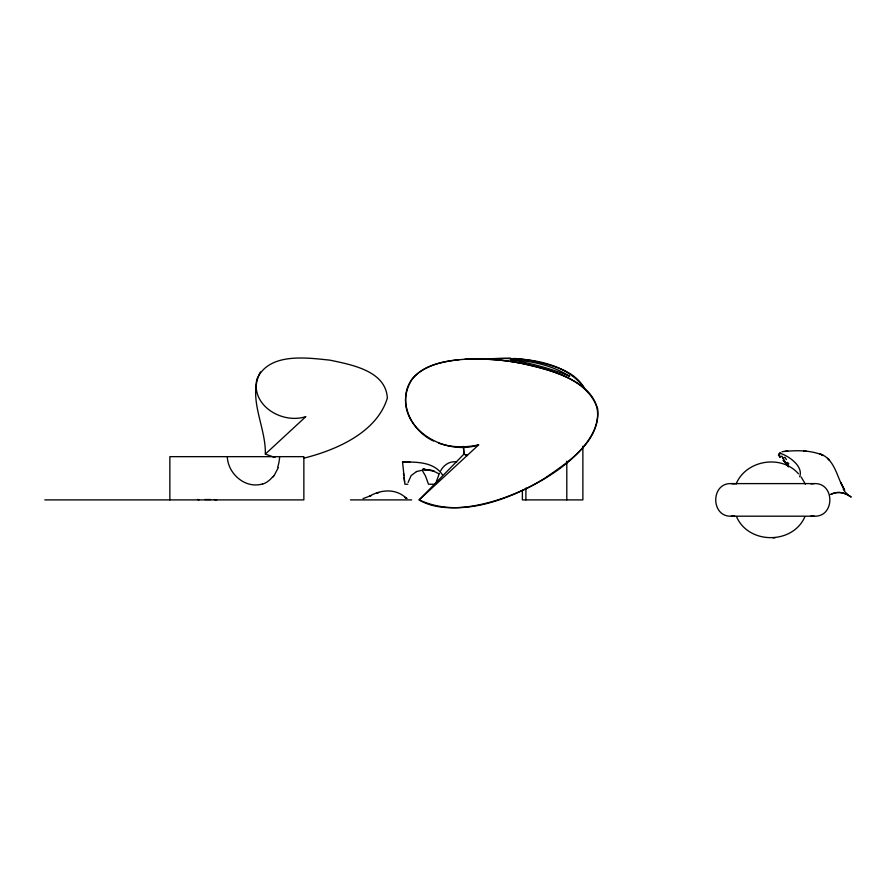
<?xml version="1.0" encoding="UTF-8"?>
<svg xmlns="http://www.w3.org/2000/svg" width="896" height="896" viewBox="0 0 896 896"><rect width="100%" height="100%" fill="white"/><g stroke="black" fill="none" stroke-linecap="round" stroke-linejoin="round"><path stroke-width="1.34" d="M799.691 476.829C804.026 465.158 785.826 454.496 779.632 453.186M779.856 457.24L779.117 453.824L780.102 452.782M408.106 482.44L411.107 475.619L416.629 471.498M278.376 467.488L274.064 475.686M439.354 473.39L435.445 484.243L428.501 484.243L425.51 476.056L422.531 470.814M736.042 484.154C745.864 459.984 781.39 454.104 798.47 473.816M804.81 516.891C792.669 544.555 748.776 544.555 736.635 516.891M304.035 458.125C336.213 450.038 376.902 432.522 387.341 398.093C385.885 370.81 351.49 364.728 330.042 360.17C306.018 357.661 268.901 352.352 256.872 379.221C250.869 405.854 282.565 424.334 305.861 416.618L265.328 454.093L274.915 457.509M260.389 371.93C247.05 398.037 266.146 426.787 265.328 454.093M440.653 470.814C443.71 464.979 449.926 460.723 456.691 462.011M272.765 477.266L273.011 476.997A29.366 26.029 73 0 0 273.986 475.619M463.512 447.149L463.949 454.093L419.126 499.901C455.022 516.566 496.35 503.798 529.659 486.864A228.346 228.346 0 0 0 544.678 478.296C568.221 462.056 600.611 441.336 597.677 408.778C586.97 378.168 550.379 370.194 522.278 363.507A252.493 252.493 0 0 0 499.475 360.102L482.227 358.971L464.946 359.218M478.621 444.898L419.126 499.901C486.819 540.814 697.144 410.726 541.52 368.122C517.227 361.346 491.882 358.042 466.659 359.117C447.294 360.539 425.118 363.485 411.869 379.299C387.218 420.672 440.026 457.733 478.621 444.898C465.506 447.642 451.562 447.709 438.816 443.195M779.89 457.061L782.051 456.165L782.824 458.282L784.93 457.285L786.442 459.637M371.347 495.488L369.174 496.429C380.677 489.496 395.64 488.23 406.011 497.974L404.701 497.314L407.086 498.467M370.664 495.779L363.048 498.59M378.638 492.531L376.432 493.382L377.854 492.834M416.438 471.565L423.461 469.952L428.176 470.008L434.336 471.419L433.037 470.859L438.794 473.693M830.995 494.39C837.85 490.706 845.286 492.699 851.2 497.045C845.13 492.453 837.435 490.829 830.413 494.558M262.483 483.941L261.934 484.098A25.502 22.792 41.5 0 1 260.478 484.49M781.368 453.365L779.117 453.824L778.467 455.605L780.338 456.389M260.467 484.456C243.914 487.917 227.842 473.01 227.293 456.658M782.029 451.685C796.208 450.173 811.619 449.814 824.746 456.109C835.699 463.77 837.525 478.307 844.043 489.182L840.75 482.507L844.682 490.246M487.928 358.971C520.654 357.157 562.038 359.33 583.845 387.15M459.2 359.666C439.298 361.738 414.176 367.438 407.042 388.875C401.072 409.786 414.467 432.186 433.507 440.966M731.394 483.605C710.528 482.608 710.528 517.182 731.394 516.186L814.195 516.186C835.061 517.182 835.061 482.608 814.195 483.605L731.394 483.605L734.574 483.918M811.014 483.918L814.195 483.605M731.394 516.186L734.574 515.883M489.63 358.725L510.462 358.21M784.952 451.259L787.808 450.99M773.013 537.914L775.219 537.712M407.837 484.243L404.902 484.243L402.539 461.922C416.494 462.078 433.877 461.642 442.456 474.869M44.8 499.901L303.856 499.901L303.856 456.658L169.859 456.658L169.859 499.901M350.437 499.901L411.667 499.901M402.539 461.922L410.222 462.325M199.002 499.901L197.456 499.419M216.709 499.901L214.211 499.542M513.934 358.434L517.395 358.725A171.707 171.707 0 0 1 534.598 361.245C552.966 365.557 575.154 370.698 584.606 388.83M806.714 451.36L803.802 451.114M431.962 470.299L423.998 469.291M811.014 515.883L814.195 516.186M204.837 499.52L210.627 499.542M422.923 469.056L425.32 469.616L423.293 469.123M463.4 446.365L463.949 454.093L467.488 455.504M463.949 454.093L467.107 455.526M787.326 462.448L788.794 463.568M783.194 460.219L788.558 466.402L783.317 460.342M848.837 495.69L845.488 492.33M786.52 463.366L784.638 461.507L788.603 466.816M783.765 460.701L788.435 466.211L787.741 464.912M784.638 461.507L786.632 463.534M785.322 462.168L788.558 466.402M785.568 462.403L787.36 464.43M782.824 458.282L784.549 460.477M801.147 476.986L805.403 484.154M843.237 489.238L844.861 491.602M787.181 464.162L788.312 465.886L787.898 465.181M787.181 464.195L788.626 466.536M404.589 482.07L403.984 477.725M403.525 473.2L403.738 475.574M582.882 446.219L582.882 499.901L522.379 499.901L522.379 490.258M566.798 461.182L566.798 499.901M525.896 488.074L525.896 499.901M279.642 456.59A31.618 23.677 90 0 1 277.726 467.107M272.462 477.053A27.294 24.517 66.5 0 1 262.651 484.165M569.587 376.253C550.883 368.379 530.174 363.082 510.328 359.722C530.678 360.786 552.171 365.098 569.587 376.253M820.826 454.272L819.818 453.869L823.01 455.179L820.826 454.272M828.766 459.39L827.68 458.293L829.539 460.186L828.766 459.39"/></g></svg>
